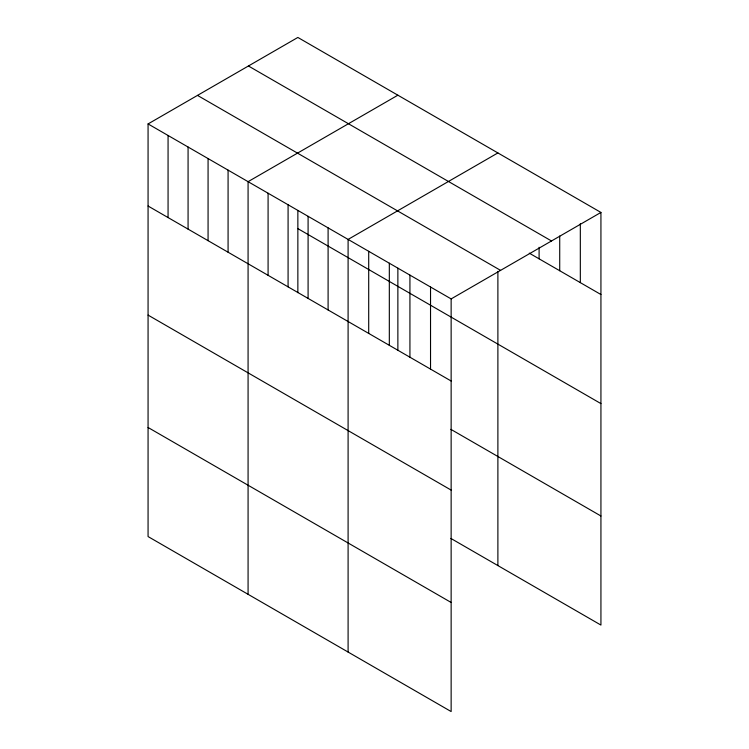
<?xml version="1.0" encoding="UTF-8"?>
<svg xmlns="http://www.w3.org/2000/svg" width="749" height="749" viewBox="0 0 749 749"><rect width="100%" height="100%" fill="white"/><g stroke="black" fill="none" stroke-linecap="round" stroke-linejoin="round"><path stroke-width="1.12" d="M148.068 123.931L451.141 298.907L451.141 711.55L148.068 536.565L148.068 123.931L297.859 37.45L600.932 212.435L600.932 625.069L450.879 538.437M397.869 95.198L248.078 181.67L248.078 594.313M497.888 152.936L348.098 239.418L348.098 652.061M451.141 298.907L600.932 212.435M248.425 65.987L551.507 240.972M529.29 253.162L600.932 294.526M197.493 95.395L500.575 270.37M297.859 228.623L600.932 403.608M148.068 206.022L451.141 381.007M450.879 429.355L600.932 515.995M148.068 315.104L451.141 490.089M148.068 427.492L451.141 602.468M580.325 223.661L580.325 282.626M559.718 236.038L559.718 270.726M539.102 247.273L539.102 258.836M497.888 271.391L497.888 565.579M430.535 287.017L430.535 369.107M409.928 275.117L409.928 357.207M397.869 268.189L397.869 350.429M389.321 263.217L389.321 345.308M368.705 251.318L368.705 333.408M328.099 227.865L328.099 309.964M308.092 216.321L308.092 298.42M297.859 210.441L297.859 292.681M288.084 204.767L288.084 286.867M268.086 193.223L268.086 275.323M228.08 170.126L228.08 252.216M208.072 158.573L208.072 240.672M188.074 147.029L188.074 229.119M168.066 135.475L168.066 217.575"/></g></svg>
